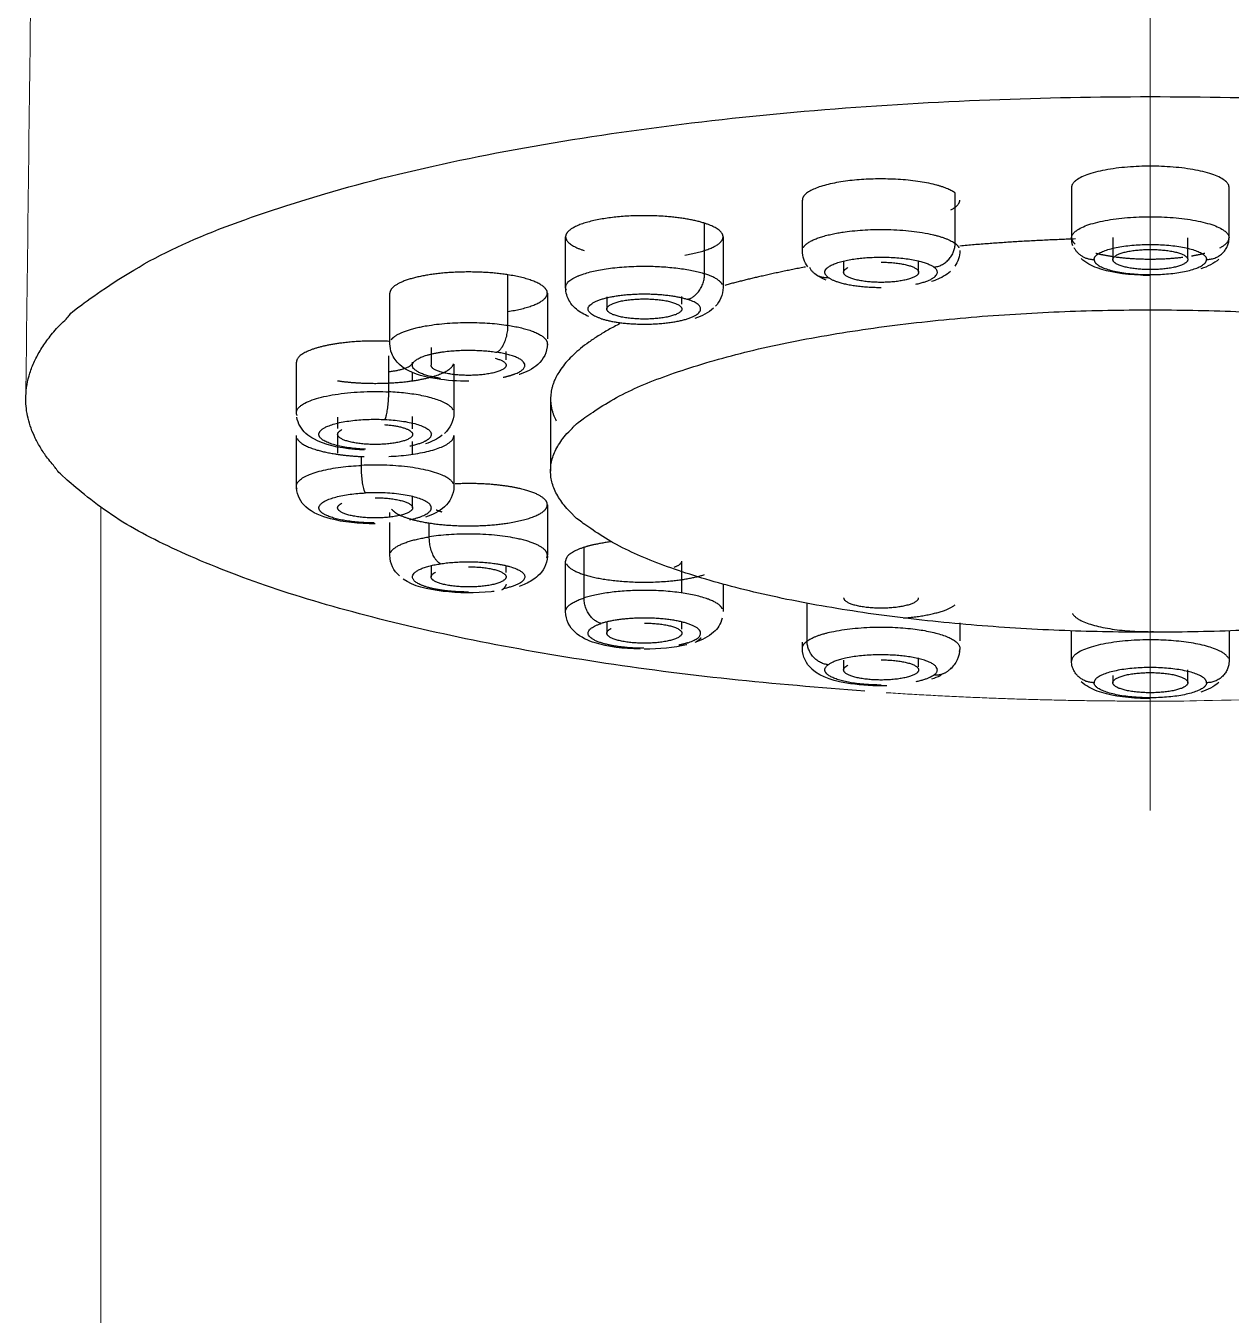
# Model space of a CAD drawing. Header units: inches. Extents: x 6245 to 6839, y 405 to 1245.
# Drawn here: x 6314.99 to 6331.07, y 852.53 to 869.74 of the extents above; entities that cross this region are included whole.
import ezdxf

# ---------------------------------------------------------------- set-up
doc = ezdxf.new("R2010")
doc.units = ezdxf.units.IN
doc.header["$LTSCALE"] = 4.84
doc.header["$MEASUREMENT"] = 0
doc.linetypes.add('CENTERX2', pattern=[20.32, 12.7, -2.54, 2.54, -2.54])
doc.layers.get('0').update_dxf_attribs({"linetype": 'CONTINUOUS', "lineweight": 13})
doc.layers.add('CENTER', color=1, linetype='CENTERX2', lineweight=15)

msp = doc.modelspace()

# ---------------------------------------------------------------- linework, layer by layer
for points in [[(6315.989, 946.628), (6315.489, 905.693), (6314.989, 864.758)], [(6315.989, 768.466), (6315.989, 815.888), (6315.989, 863.31)]]:
    msp.add_open_spline(points, degree=2)
at = {"lineweight": -3}
for points, weights, knots in [([(6314.989, 864.758), (6314.989, 868.791), (6329.989, 868.791), (6344.989, 868.791), (6344.989, 864.758)], [1, 0.707106781187, 1, 0.707106781187, 1], [-47.12389, -47.12389, -47.12389, -23.561945, -23.561945, 0, 0, 0]), ([(6331.039, 867.581), (6331.039, 867.863), (6329.989, 867.863), (6328.939, 867.863), (6328.939, 867.581)], [1, 0.707106781187, 1, 0.707106781187, 1], [-3.298672, -3.298672, -3.298672, -1.649336, -1.649336, 0, 0, 0]), ([(6327.385, 867.507), (6327.083, 867.73), (6326.216, 867.689), (6325.348, 867.648), (6325.348, 867.411)], [1, 0.766044443118, 1, 0.766044443118, 1], [-3.298672, -3.298672, -3.298672, -1.832596, -1.832596, -0.366519, -0.366519, -0.366519]), ([(6324.044, 867.102), (6323.572, 867.253), (6322.881, 867.186), (6322.19, 867.118), (6322.19, 866.921)], [1, 0.819152044289, 1, 0.819152044289, 1], [-3.298672, -3.298672, -3.298672, -2.015855, -2.015855, -0.733038, -0.733038, -0.733038]), ([(6328.939, 866.907), (6328.939, 867.189), (6329.989, 867.189), (6331.039, 867.189), (6331.039, 866.907)], [1, 0.707106781187, 1, 0.707106781187, 1], [-3.298672, -3.298672, -3.298672, -1.649336, -1.649336, 0, 0, 0]), ([(6325.357, 866.773), (6325.44, 866.943), (6326.039, 867.002), (6327.026, 867.098), (6327.385, 866.833)], [0.873806005285, 0.79909306785, 1, 0.707106781186, 1], [-2.78068, -2.78068, -2.78068, -1.649336, -1.649336, 0, 0, 0]), ([(6329.239, 866.618), (6329.239, 866.819), (6329.989, 866.819), (6330.739, 866.819), (6330.739, 866.618)], [1, 0.707106781187, 1, 0.707106781187, 1], [-2.356194, -2.356194, -2.356194, -1.178097, -1.178097, 0, 0, 0]), ([(6325.693, 866.379), (6325.437, 866.568), (6326.142, 866.637), (6326.846, 866.706), (6327.103, 866.517)], [1, 0.707106781187, 1, 0.707106781187, 1], [-2.356194, -2.356194, -2.356194, -1.178097, -1.178097, 0, 0, 0]), ([(6329.489, 866.618), (6329.489, 866.752), (6329.989, 866.752), (6330.489, 866.752), (6330.489, 866.618)], [1, 0.707106781187, 1, 0.707106781187, 1], [0, 0, 0, 0.785398, 0.785398, 1.570796, 1.570796, 1.570796]), ([(6329.526, 866.653), (6329.745, 866.624), (6329.989, 866.624), (6330.216, 866.624), (6330.423, 866.65)], [0.877012267431, 0.912166298501, 1, 0.917760472838, 0.881703918811], [0.9421816, 0.9421816, 0.9421816, 1.295473, 1.295473, 1.626263, 1.626263, 1.626263]), ([(6322.2, 866.208), (6322.121, 866.362), (6322.565, 866.463), (6323.369, 866.644), (6324.044, 866.428)], [0.864293953338, 0.813893347766, 1, 0.707106781187, 1], [-2.697337, -2.697337, -2.697337, -1.649336, -1.649336, 0, 0, 0]), ([(6329.239, 866.618), (6329.239, 866.416), (6329.989, 866.416), (6330.739, 866.416), (6330.739, 866.618)], [1, 0.707106781187, 1, 0.707106781187, 1], [0, 0, 0, 1.178097, 1.178097, 2.356194, 2.356194, 2.356194]), ([(6330.489, 866.618), (6330.489, 866.483), (6329.989, 866.483), (6329.489, 866.483), (6329.489, 866.618)], [1, 0.707106781187, 1, 0.707106781187, 1], [0, 0, 0, 0.785398, 0.785398, 1.570796, 1.570796, 1.570796]), ([(6321.421, 866.414), (6320.896, 866.495), (6320.371, 866.414), (6319.846, 866.332), (6319.846, 866.169)], [1, 0.866025403784, 1, 0.866025403784, 1], [-3.298672, -3.298672, -3.298672, -2.199115, -2.199115, -1.099557, -1.099557, -1.099557]), ([(6326.898, 866.448), (6326.898, 866.313), (6326.398, 866.313), (6325.898, 866.313), (6325.898, 866.448)], [1, 0.707106781187, 1, 0.707106781187, 1], [0, 0, 0, 0.785398, 0.785398, 1.570796, 1.570796, 1.570796]), ([(6322.666, 865.828), (6322.183, 865.982), (6322.758, 866.112), (6323.332, 866.241), (6323.815, 866.087)], [1, 0.707106781186, 1, 0.707106781186, 1], [-2.356194, -2.356194, -2.356194, -1.178097, -1.178097, 0, 0, 0]), ([(6321.989, 863.795), (6321.989, 865.946), (6329.989, 865.946), (6337.989, 865.946), (6337.989, 863.795)], [1, 0.707106781187, 1, 0.707106781187, 1], [-25.132741, -25.132741, -25.132741, -12.566371, -12.566371, 0, 0, 0]), ([(6322.666, 865.828), (6323.148, 865.673), (6323.722, 865.803), (6324.297, 865.932), (6323.815, 866.087)], [1, 0.707106781187, 1, 0.707106781187, 1], [0, 0, 0, 1.178097, 1.178097, 2.356194, 2.356194, 2.356194]), ([(6322.74, 865.957), (6322.74, 866.092), (6323.24, 866.092), (6323.74, 866.092), (6323.74, 865.957)], [1, 0.707106781187, 1, 0.707106781187, 1], [0, 0, 0, 0.785398, 0.785398, 1.570796, 1.570796, 1.570796]), ([(6323.74, 865.957), (6323.74, 865.823), (6323.24, 865.823), (6322.74, 865.823), (6322.74, 865.957)], [1, 0.707106781187, 1, 0.707106781187, 1], [0, 0, 0, 0.785398, 0.785398, 1.570796, 1.570796, 1.570796]), ([(6319.865, 865.548), (6319.898, 865.595), (6319.987, 865.636), (6320.512, 865.881), (6321.421, 865.74)], [0.898591747081, 0.934767395549, 1, 0.707106781187, 1], [-2.016673, -2.016673, -2.016673, -1.649336, -1.649336, 0, 0, 0]), ([(6319.831, 865.526), (6319.349, 865.549), (6318.974, 865.464), (6318.599, 865.38), (6318.599, 865.248)], [1, 0.906307787037, 1, 0.906307787037, 1], [-3.298672, -3.298672, -3.298672, -2.382374, -2.382374, -1.466077, -1.466077, -1.466077]), ([(6320.521, 865.032), (6319.872, 865.132), (6320.247, 865.307), (6320.622, 865.482), (6321.271, 865.381)], [1, 0.707106781187, 1, 0.707106781187, 1], [-2.356194, -2.356194, -2.356194, -1.178097, -1.178097, 0, 0, 0]), ([(6321.358, 865.047), (6321.473, 865.072), (6321.546, 865.105), (6321.921, 865.28), (6321.271, 865.381)], [0.889092987958, 0.925696675338, 1, 0.707106781187, 1], [0.879229, 0.879229, 0.879229, 1.178097, 1.178097, 2.356194, 2.356194, 2.356194]), ([(6319.466, 864.97), (6319.949, 864.947), (6320.324, 865.032), (6320.665, 865.109), (6320.696, 865.228)], [1, 0.906307787037, 1, 0.914125502131, 0.985669196255], [-3.298672, -3.298672, -3.298672, -2.382374, -2.382374, -1.542533, -1.542533, -1.542533]), ([(6321.396, 865.206), (6321.396, 865.072), (6320.896, 865.072), (6320.396, 865.072), (6320.396, 865.206)], [1, 0.707106781187, 1, 0.707106781187, 1], [0, 0, 0, 0.785398, 0.785398, 1.570796, 1.570796, 1.570796]), ([(6318.609, 864.536), (6318.586, 864.579), (6318.615, 864.623), (6318.797, 864.901), (6319.831, 864.852)], [0.903506834903, 0.939084160188, 1, 0.707106781187, 1], [-1.992365, -1.992365, -1.992365, -1.649336, -1.649336, 0, 0, 0]), ([(6319.519, 864.086), (6318.78, 864.121), (6318.91, 864.32), (6319.04, 864.519), (6319.779, 864.483)], [1, 0.707106781187, 1, 0.707106781187, 1], [-2.356194, -2.356194, -2.356194, -1.178097, -1.178097, 0, 0, 0]), ([(6319.779, 864.483), (6320.518, 864.448), (6320.387, 864.25), (6320.338, 864.174), (6320.111, 864.126)], [1, 0.707106781187, 1, 0.863015237371, 0.854164716078], [-2.356194, -2.356194, -2.356194, -1.178097, -1.178097, -0.627107, -0.627107, -0.627107]), ([(6318.609, 864.229), (6318.664, 864.121), (6318.974, 864.051), (6319.204, 863.999), (6319.501, 863.988)], [0.974952474336, 0.921198007705, 1, 0.94039834452, 0.956627053669], [-1.686971, -1.686971, -1.686971, -0.916298, -0.916298, -0.333401, -0.333401, -0.333401]), ([(6320.149, 864.285), (6320.149, 864.15), (6319.649, 864.15), (6319.149, 864.15), (6319.149, 864.285)], [1, 0.707106781187, 1, 0.707106781187, 1], [0, 0, 0, 0.785398, 0.785398, 1.570796, 1.570796, 1.570796]), ([(6320.689, 863.632), (6320.686, 863.637), (6320.683, 863.642), (6320.501, 863.92), (6319.466, 863.871)], [0.984649810586, 0.992112497884, 1, 0.707106781187, 1], [1.263747, 1.263747, 1.263747, 1.295473, 1.295473, 2.47357, 2.47357, 2.47357]), ([(6337.989, 863.795), (6337.989, 861.644), (6329.989, 861.644), (6321.989, 861.644), (6321.989, 863.795)], [1, 0.707106781187, 1, 0.707106781187, 1], [-25.132741, -25.132741, -25.132741, -12.566371, -12.566371, 0, 0, 0]), ([(6321.946, 863.346), (6321.946, 863.509), (6321.421, 863.591), (6321.092, 863.642), (6320.717, 863.624)], [1, 0.866025403784, 1, 0.91154150555, 0.939894786786], [-2.199115, -2.199115, -2.199115, -1.099557, -1.099557, -0.37356, -0.37356, -0.37356]), ([(6319.636, 863.103), (6319.018, 863.106), (6318.91, 863.269), (6318.78, 863.468), (6319.519, 863.503)], [0.933477314256, 0.745365648076, 1, 0.707106781187, 1], [-2.202307, -2.202307, -2.202307, -1.178097, -1.178097, 0, 0, 0]), ([(6320.111, 863.146), (6320.466, 863.22), (6320.387, 863.339), (6320.257, 863.538), (6319.519, 863.503)], [0.872468138617, 0.800922594325, 1, 0.707106781187, 1], [0.377353, 0.377353, 0.377353, 1.178097, 1.178097, 2.356194, 2.356194, 2.356194]), ([(6320.149, 863.304), (6320.149, 863.17), (6319.649, 863.17), (6319.149, 863.17), (6319.149, 863.304)], [1, 0.707106781187, 1, 0.707106781187, 1], [0, 0, 0, 0.785398, 0.785398, 1.570796, 1.570796, 1.570796]), ([(6319.869, 863.287), (6319.967, 863.164), (6320.371, 863.102), (6320.896, 863.02), (6321.421, 863.102)], [0.95610281852, 0.893684028817, 1, 0.866025403784, 1], [-1.972115, -1.972115, -1.972115, -1.099557, -1.099557, 0, 0, 0]), ([(6321.939, 862.639), (6321.98, 862.732), (6321.805, 862.813), (6321.28, 863.058), (6320.371, 862.917)], [0.858037195925, 0.879178341092, 1, 0.707106781187, 1], [0.809495, 0.809495, 0.809495, 1.295473, 1.295473, 2.47357, 2.47357, 2.47357]), ([(6320.896, 862.181), (6320.463, 862.181), (6320.247, 862.282), (6319.872, 862.457), (6320.521, 862.558)], [0.868347502413, 0.807007203691, 1, 0.707106781187, 1], [-1.954367, -1.954367, -1.954367, -1.178097, -1.178097, 0, 0, 0]), ([(6320.521, 862.558), (6321.171, 862.659), (6321.546, 862.484), (6321.871, 862.332), (6321.358, 862.224)], [1, 0.707106781187, 1, 0.735482411961, 0.94874682697], [-2.356194, -2.356194, -2.356194, -1.178097, -1.178097, -0.114135, -0.114135, -0.114135]), ([(6322.2, 862.557), (6322.286, 862.388), (6322.881, 862.33), (6323.572, 862.262), (6324.044, 862.414)], [0.962808140567, 0.840196919401, 1, 0.819152044289, 1], [-2.416355, -2.416355, -2.416355, -1.282817, -1.282817, 0, 0, 0]), ([(6321.396, 862.383), (6321.396, 862.249), (6320.896, 862.249), (6320.396, 862.249), (6320.396, 862.383)], [1, 0.707106781187, 1, 0.707106781187, 1], [0, 0, 0, 0.785398, 0.785398, 1.570796, 1.570796, 1.570796]), ([(6324.28, 861.959), (6324.225, 862.067), (6323.915, 862.137), (6323.111, 862.319), (6322.436, 862.102)], [0.854063519767, 0.862196693654, 1, 0.707106781187, 1], [0.74119, 0.74119, 0.74119, 1.295473, 1.295473, 2.47357, 2.47357, 2.47357]), ([(6325.898, 862.105), (6325.898, 861.97), (6326.398, 861.97), (6326.898, 861.97), (6326.898, 862.105)], [1, 0.707106781187, 1, 0.707106781187, 1], [0, 0, 0, 0.785398, 0.785398, 1.570796, 1.570796, 1.570796]), ([(6323.815, 861.502), (6324.297, 861.657), (6323.722, 861.786), (6323.148, 861.916), (6322.666, 861.762)], [1, 0.707106781187, 1, 0.707106781187, 1], [0, 0, 0, 1.178097, 1.178097, 2.356194, 2.356194, 2.356194]), ([(6328.949, 861.896), (6329.073, 861.652), (6329.989, 861.652), (6330.011, 861.652), (6330.032, 861.653)], [0.950219740623, 0.734572471091, 1, 0.991656696255, 0.983788724221], [-3.144008, -3.144008, -3.144008, -1.649336, -1.649336, -1.602353, -1.602353, -1.602353]), ([(6323.234, 861.43), (6322.964, 861.431), (6322.758, 861.478), (6322.183, 861.607), (6322.666, 861.762)], [0.855510258222, 0.870481964937, 1, 0.707106781186, 1], [-1.699054, -1.699054, -1.699054, -1.178097, -1.178097, 0, 0, 0]), ([(6325.411, 861.527), (6325.771, 861.793), (6326.757, 861.696), (6327.564, 861.617), (6327.437, 861.389)], [1, 0.707106781187, 1, 0.747076844146, 0.930969009769], [-3.298672, -3.298672, -3.298672, -1.649336, -1.649336, -0.225079, -0.225079, -0.225079]), ([(6323.74, 861.632), (6323.74, 861.498), (6323.24, 861.498), (6322.74, 861.498), (6322.74, 861.632)], [1, 0.707106781187, 1, 0.707106781187, 1], [0, 0, 0, 0.785398, 0.785398, 1.570796, 1.570796, 1.570796]), ([(6331.03, 861.299), (6330.905, 861.543), (6329.989, 861.543), (6328.939, 861.543), (6328.939, 861.26)], [0.950219740623, 0.734572471091, 1, 0.707106781187, 1], [0.22785, 0.22785, 0.22785, 1.295473, 1.295473, 2.47357, 2.47357, 2.47357]), ([(6327.103, 861.073), (6327.359, 861.262), (6326.655, 861.331), (6325.95, 861.4), (6325.693, 861.211)], [1, 0.707106781186, 1, 0.707106781186, 1], [0, 0, 0, 1.178097, 1.178097, 2.356194, 2.356194, 2.356194]), ([(6326.398, 860.94), (6326.266, 860.94), (6326.142, 860.952), (6325.437, 861.021), (6325.693, 861.211)], [0.895504279422, 0.931934290247, 1, 0.707106781187, 1], [-1.451876, -1.451876, -1.451876, -1.178097, -1.178097, 0, 0, 0]), ([(6326.898, 861.142), (6326.898, 861.007), (6326.398, 861.007), (6325.898, 861.007), (6325.898, 861.142)], [1, 0.707106781187, 1, 0.707106781187, 1], [0, 0, 0, 0.785398, 0.785398, 1.570796, 1.570796, 1.570796]), ([(6330.739, 860.971), (6330.739, 861.173), (6329.989, 861.173), (6329.239, 861.173), (6329.239, 860.971)], [1, 0.707106781187, 1, 0.707106781187, 1], [0, 0, 0, 1.178097, 1.178097, 2.356194, 2.356194, 2.356194]), ([(6330.739, 860.971), (6330.739, 860.77), (6329.989, 860.77), (6329.239, 860.77), (6329.239, 860.971)], [1, 0.707106781187, 1, 0.707106781187, 1], [-2.356194, -2.356194, -2.356194, -1.178097, -1.178097, 0, 0, 0]), ([(6329.489, 860.971), (6329.489, 861.106), (6329.989, 861.106), (6330.489, 861.106), (6330.489, 860.971)], [1, 0.707106781187, 1, 0.707106781187, 1], [0, 0, 0, 0.785398, 0.785398, 1.570796, 1.570796, 1.570796]), ([(6330.489, 860.971), (6330.489, 860.837), (6329.989, 860.837), (6329.489, 860.837), (6329.489, 860.971)], [1, 0.707106781187, 1, 0.707106781187, 1], [0, 0, 0, 0.785398, 0.785398, 1.570796, 1.570796, 1.570796])]:
    msp.add_rational_spline(points, weights, degree=2, knots=knots, dxfattribs=at)
for points, degree in [([(6327.385, 866.833), (6327.385, 867.17), (6327.385, 867.507)], 2), ([(6328.939, 867.581), (6328.939, 867.244), (6328.939, 866.907)], 2), ([(6331.039, 866.907), (6331.039, 867.244), (6331.039, 867.581)], 2), ([(6325.348, 866.737), (6325.348, 867.074), (6325.348, 867.411)], 2), ([(6324.044, 866.428), (6324.044, 866.765), (6324.044, 867.102)], 2), ([(6322.19, 866.246), (6322.19, 866.583), (6322.19, 866.921)], 2), ([(6324.29, 866.921), (6324.29, 866.583), (6324.29, 866.246)], 2), ([(6328.955, 866.802), (6328.945, 866.835), (6328.939, 866.87), (6328.939, 866.907)], 3), ([(6329.489, 866.91), (6329.489, 866.764), (6329.489, 866.618)], 2), ([(6330.489, 866.625), (6330.489, 866.765), (6330.489, 866.905)], 2), ([(6325.419, 866.522), (6325.375, 866.582), (6325.348, 866.656), (6325.348, 866.737)], 3), ([(6327.448, 866.737), (6327.448, 866.659), (6327.423, 866.588), (6327.382, 866.529)], 3), ([(6325.898, 866.598), (6325.898, 866.523), (6325.898, 866.448)], 2), ([(6326.898, 866.448), (6326.898, 866.523), (6326.898, 866.598)], 2), ([(6330.905, 866.623), (6330.837, 866.563), (6330.754, 866.523), (6330.663, 866.493)], 3), ([(6321.421, 865.74), (6321.421, 866.077), (6321.421, 866.414)], 2), ([(6325.665, 866.344), (6325.611, 866.366), (6325.56, 866.392), (6325.515, 866.426)], 3), ([(6319.846, 865.495), (6319.846, 865.832), (6319.846, 866.169)], 2), ([(6321.946, 866.169), (6321.946, 865.865), (6321.946, 865.56)], 2), ([(6322.74, 866.119), (6322.74, 866.038), (6322.74, 865.957)], 2), ([(6323.74, 866.02), (6323.74, 866.072), (6323.74, 866.124)], 2), ([(6324.29, 866.246), (6324.29, 866.146), (6324.249, 866.06), (6324.188, 865.994)], 3), ([(6324.164, 865.97), (6324.095, 865.906), (6324.009, 865.863), (6323.914, 865.832)], 3), ([(6320.396, 865.446), (6320.396, 865.326), (6320.396, 865.206)], 2), ([(6318.599, 864.574), (6318.599, 864.911), (6318.599, 865.248)], 2), ([(6319.831, 864.852), (6319.831, 865.092), (6319.831, 865.332)], 2), ([(6321.396, 865.279), (6321.396, 865.336), (6321.396, 865.392)], 2), ([(6320.149, 865), (6320.149, 865.054), (6320.149, 865.109)], 2), ([(6320.699, 865.222), (6320.699, 864.898), (6320.699, 864.574)], 2), ([(6320.898, 864.993), (6320.75, 864.993), (6320.606, 865.003), (6320.475, 865.024)], 3), ([(6321.989, 864.758), (6321.989, 864.276), (6321.989, 863.795)], 2), ([(6320.699, 864.574), (6320.699, 864.459), (6320.646, 864.365), (6320.573, 864.297)], 3), ([(6319.149, 864.516), (6319.149, 864.439), (6319.149, 864.361)], 2), ([(6320.149, 864.358), (6320.149, 864.441), (6320.149, 864.525)], 2), ([(6318.599, 863.593), (6318.599, 863.93), (6318.599, 864.268)], 2), ([(6319.149, 864.268), (6319.149, 864.15), (6319.149, 864.033)], 2), ([(6320.543, 864.272), (6320.478, 864.221), (6320.405, 864.185), (6320.323, 864.158)], 3), ([(6320.699, 864.268), (6320.699, 863.93), (6320.699, 863.593)], 2), ([(6320.149, 864.019), (6320.149, 864.105), (6320.149, 864.19)], 2), ([(6319.466, 863.871), (6319.466, 863.93), (6319.466, 863.99)], 2), ([(6320.149, 863.304), (6320.149, 863.38), (6320.149, 863.455)], 2), ([(6319.846, 863.182), (6319.846, 863.212), (6319.846, 863.241)], 2), ([(6321.946, 863.346), (6321.946, 863.009), (6321.946, 862.672)], 2), ([(6319.846, 862.672), (6319.846, 862.891), (6319.846, 863.11)], 2), ([(6320.371, 862.917), (6320.371, 863.009), (6320.371, 863.102)], 2), ([(6319.972, 862.395), (6319.899, 862.463), (6319.846, 862.557), (6319.846, 862.672)], 3), ([(6322.436, 862.102), (6322.436, 862.44), (6322.436, 862.777)], 2), ([(6320.396, 862.533), (6320.396, 862.458), (6320.396, 862.383)], 2), ([(6321.396, 862.442), (6321.396, 862.488), (6321.396, 862.533)], 2), ([(6322.19, 861.921), (6322.19, 862.258), (6322.19, 862.595)], 2), ([(6323.74, 862.169), (6323.74, 862.382), (6323.74, 862.595)], 2), ([(6324.29, 862.285), (6324.29, 862.103), (6324.29, 861.921)], 2), ([(6325.411, 861.527), (6325.411, 861.779), (6325.411, 862.031)], 2), ([(6322.74, 861.782), (6322.74, 861.707), (6322.74, 861.632)], 2), ([(6323.74, 861.684), (6323.74, 861.733), (6323.74, 861.782)], 2), ([(6327.448, 861.772), (6327.448, 861.652), (6327.448, 861.532)], 2), ([(6328.939, 861.26), (6328.939, 861.461), (6328.939, 861.662)], 2), ([(6331.039, 861.662), (6331.039, 861.461), (6331.039, 861.26)], 2), ([(6325.348, 861.431), (6325.348, 861.47), (6325.348, 861.51)], 2), ([(6325.472, 861.156), (6325.4, 861.223), (6325.348, 861.317), (6325.348, 861.431)], 3), ([(6326.898, 861.183), (6326.898, 861.242), (6326.898, 861.301)], 2), ([(6325.898, 861.272), (6325.898, 861.207), (6325.898, 861.142)], 2), ([(6328.948, 861.184), (6328.942, 861.208), (6328.939, 861.234), (6328.939, 861.26)], 3), ([(6330.489, 860.971), (6330.489, 861.058), (6330.489, 861.144)], 2), ([(6329.489, 861.069), (6329.489, 861.02), (6329.489, 860.971)], 2), ([(6330.905, 860.976), (6330.837, 860.917), (6330.754, 860.876), (6330.663, 860.847)], 3)]:
    msp.add_open_spline(points, degree=degree, dxfattribs=at)
for points, weights in [([(6327.327, 867.279), (6327.448, 867.341), (6327.448, 867.411)], [0.893073295636, 0.917311466468, 1]), ([(6324.29, 866.921), (6324.29, 867.023), (6324.044, 867.102)], [1, 0.939692620786, 1]), ([(6322.19, 866.921), (6322.19, 866.818), (6322.436, 866.739)], [1, 0.939692620786, 1]), ([(6323.78, 866.678), (6324.29, 866.761), (6324.29, 866.921)], [0.95088394808, 0.848459518808, 1]), ([(6327.103, 866.517), (6327.385, 866.544), (6327.385, 866.833)], [1, 0.707106781184, 1]), ([(6327.438, 866.775), (6327.423, 866.805), (6327.385, 866.833)], [0.927493897341, 0.95761268384, 1]), ([(6328.99, 866.892), (6328.203, 866.865), (6327.45, 866.798)], [0.953764962413, 0.922397713205, 0.900848734532]), ([(6328.939, 866.907), (6328.939, 866.864), (6328.987, 866.823)], [1, 0.940825605706, 0.905561692879]), ([(6330.739, 866.618), (6331.023, 866.618), (6331.039, 866.89)], [1, 0.718841234028, 0.977471350866]), ([(6330.918, 866.775), (6331.039, 866.837), (6331.039, 866.907)], [0.873029123019, 0.906958961272, 1]), ([(6328.97, 866.779), (6329.052, 866.618), (6329.239, 866.618)], [0.877098379174, 0.794833004472, 1]), ([(6329.261, 866.703), (6329.368, 866.676), (6329.499, 866.657)], [0.853634001204, 0.854803126833, 0.872928515817]), ([(6330.536, 866.666), (6330.634, 866.682), (6330.717, 866.703)], [0.865753793511, 0.854545097165, 0.853634001204]), ([(6325.39, 866.518), (6324.811, 866.408), (6324.312, 866.273)], [0.859967749772, 0.853421293672, 0.853556110989]), ([(6325.441, 866.514), (6325.519, 866.362), (6325.693, 866.379)], [0.87632176124, 0.79580955384, 1]), ([(6325.898, 866.448), (6325.898, 866.481), (6325.956, 866.51)], [1, 0.906958961272, 0.873029123019]), ([(6326.398, 866.582), (6326.898, 866.582), (6326.898, 866.448)], [1, 0.707106781187, 1]), ([(6326.861, 866.289), (6327.289, 866.379), (6327.103, 866.517)], [0.902501094359, 0.768888018363, 1]), ([(6321.946, 866.169), (6321.946, 866.332), (6321.421, 866.414)], [1, 0.866025403784, 1]), ([(6323.815, 866.087), (6324.044, 866.139), (6324.044, 866.428)], [1, 0.707106781186, 1]), ([(6324.28, 866.285), (6324.239, 866.365), (6324.044, 866.428)], [0.864293953338, 0.89321343342, 1]), ([(6325.693, 866.379), (6325.873, 866.246), (6326.398, 866.246)], [1, 0.775172490939, 0.895504279421]), ([(6321.421, 865.925), (6321.946, 866.006), (6321.946, 866.169)], [1, 0.866025403784, 1]), ([(6321.271, 865.381), (6321.421, 865.451), (6321.421, 865.74)], [1, 0.707106781187, 1]), ([(6321.421, 865.74), (6321.966, 865.655), (6321.945, 865.486)], [1, 0.801203025826, 0.872267109555]), ([(6322.914, 865.762), (6321.989, 865.291), (6321.989, 864.758)], [0.873029123019, 0.906958961272, 1]), ([(6319.84, 865.124), (6320.149, 865.158), (6320.149, 865.248)], [0.887563358318, 0.782979709526, 1]), ([(6321.25, 865.301), (6321.396, 865.262), (6321.396, 865.206)], [0.853553393624, 0.853574459077, 1]), ([(6319.149, 865), (6319.299, 864.978), (6319.466, 864.97)], [0.915042622918, 0.94422414486, 1]), ([(6326.183, 860.857), (6314.989, 861.646), (6314.989, 864.758)], [0.916134517645, 0.757820460681, 1]), ([(6319.779, 864.483), (6319.831, 864.563), (6319.831, 864.852)], [1, 0.707106781187, 1]), ([(6320.689, 864.612), (6320.585, 864.816), (6319.831, 864.852)], [0.903506834903, 0.768022620999, 1]), ([(6321.989, 864.758), (6321.989, 864.611), (6322.063, 864.466)], [1, 0.972534310096, 0.950219740623]), ([(6319.774, 864.415), (6320.149, 864.389), (6320.149, 864.285)], [0.916854292521, 0.757271499982, 1]), ([(6319.149, 864.285), (6319.149, 864.318), (6319.207, 864.348)], [1, 0.906958961272, 0.873029123019]), ([(6319.831, 863.99), (6320.699, 864.031), (6320.699, 864.268)], [1, 0.766044443119, 1]), ([(6318.609, 863.555), (6318.471, 863.824), (6319.466, 863.871)], [0.984649810586, 0.714994283302, 1]), ([(6319.519, 863.503), (6319.466, 863.582), (6319.466, 863.871)], [1, 0.707106781187, 1]), ([(6319.149, 863.304), (6319.149, 863.338), (6319.207, 863.367)], [1, 0.906958961272, 0.873029123019]), ([(6319.649, 863.439), (6320.149, 863.439), (6320.149, 863.304)], [1, 0.707106781187, 1]), ([(6320.461, 863.28), (6320.493, 863.265), (6320.539, 863.252)], [0.869510771201, 0.854064271331, 0.853569746607]), ([(6321.421, 863.102), (6321.946, 863.183), (6321.946, 863.346)], [1, 0.866025403784, 1]), ([(6319.853, 862.705), (6319.916, 862.846), (6320.371, 862.917)], [0.857931521616, 0.828232204922, 1]), ([(6320.521, 862.558), (6320.371, 862.628), (6320.371, 862.917)], [1, 0.707106781187, 1]), ([(6322.81, 862.853), (6322.59, 862.826), (6322.436, 862.777)], [0.915433385442, 0.932590063273, 1]), ([(6322.436, 862.777), (6322.19, 862.698), (6322.19, 862.595)], [1, 0.939692620786, 1]), ([(6320.896, 862.518), (6321.396, 862.518), (6321.396, 862.383)], [1, 0.707106781187, 1]), ([(6323.636, 862.513), (6323.74, 862.549), (6323.74, 862.595)], [0.857065523285, 0.876232454166, 1]), ([(6320.396, 862.383), (6320.396, 862.416), (6320.454, 862.446)], [1, 0.906958961272, 0.873029123019]), ([(6321.397, 862.283), (6321.375, 862.227), (6321.339, 862.208)], [0.863687103241, 0.83869920316, 0.875326939141]), ([(6322.194, 861.945), (6322.222, 862.034), (6322.436, 862.102)], [0.859930239484, 0.884112642854, 1]), ([(6322.666, 861.762), (6322.436, 861.813), (6322.436, 862.102)], [1, 0.707106781187, 1]), ([(6326.697, 861.834), (6327.204, 861.875), (6327.385, 862.008)], [0.895328797781, 0.845080213881, 1]), ([(6322.74, 861.632), (6322.74, 861.665), (6322.798, 861.695)], [1, 0.906958961272, 0.873029123019]), ([(6323.24, 861.766), (6323.74, 861.766), (6323.74, 861.632)], [1, 0.707106781187, 1]), ([(6323.815, 861.502), (6323.764, 861.486), (6323.702, 861.473)], [1, 0.958502159452, 0.928763353661]), ([(6323.995, 861.572), (6323.968, 861.535), (6323.931, 861.516)], [0.856639939551, 0.846938963224, 0.867728007621]), ([(6325.351, 861.451), (6325.362, 861.49), (6325.411, 861.527)], [0.911373057519, 0.945572378734, 1]), ([(6325.693, 861.211), (6325.411, 861.238), (6325.411, 861.527)], [1, 0.707106781187, 1]), ([(6325.898, 861.142), (6325.898, 861.175), (6325.956, 861.204)], [1, 0.906958961272, 0.873029123019]), ([(6326.398, 861.276), (6326.898, 861.276), (6326.898, 861.142)], [1, 0.707106781187, 1]), ([(6327.33, 861.168), (6327.245, 861.059), (6327.103, 861.073)], [0.858433139008, 0.826820964396, 1]), ([(6329.239, 860.971), (6329.008, 860.971), (6328.949, 861.187)], [1, 0.757964836344, 0.915945901696]), ([(6331.039, 861.26), (6331.039, 860.971), (6330.739, 860.971)], [1, 0.707106781187, 1]), ([(6327.103, 861.073), (6327.029, 861.019), (6326.861, 860.983)], [1, 0.894041950274, 0.864747391408])]:
    msp.add_rational_spline(points, weights, degree=2, dxfattribs=at)
for points, knots in [([(6329.989, 866.405), (6329.946, 866.405), (6329.903, 866.406), (6329.86, 866.408), (6329.632, 866.418), (6329.44, 866.447), (6329.279, 866.507), (6329.203, 866.535), (6329.127, 866.573), (6329.065, 866.63)], [1.52733, 1.52733, 1.52733, 1.52733, 1.659059, 1.659059, 1.659059, 2.338961, 2.338961, 2.338961, 2.674328, 2.674328, 2.674328, 2.674328]), ([(6327.322, 866.46), (6327.266, 866.409), (6327.199, 866.372), (6327.131, 866.345), (6327.112, 866.337), (6327.092, 866.33), (6327.071, 866.323)], [0.3763029, 0.3763029, 0.3763029, 0.3763029, 0.6789471, 0.6789471, 0.6789471, 0.7627684, 0.7627684, 0.7627684, 0.7627684]), ([(6322.501, 865.857), (6322.492, 865.861), (6322.484, 865.865), (6322.475, 865.868), (6322.419, 865.894), (6322.364, 865.926), (6322.316, 865.97), (6322.29, 865.994), (6322.265, 866.023), (6322.245, 866.056), (6322.21, 866.112), (6322.19, 866.177), (6322.19, 866.246)], [2.3873913, 2.3873913, 2.3873913, 2.3873913, 2.4252943, 2.4252943, 2.4252943, 2.6809804, 2.6809804, 2.6809804, 2.8207422, 2.8207422, 2.8207422, 3.0566173, 3.0566173, 3.0566173, 3.0566173]), ([(6320.475, 865.024), (6320.436, 865.03), (6320.398, 865.037), (6320.361, 865.045), (6320.214, 865.077), (6320.073, 865.125), (6319.972, 865.219), (6319.93, 865.257), (6319.894, 865.305), (6319.871, 865.364), (6319.855, 865.406), (6319.846, 865.45), (6319.846, 865.495)], [1.976805, 1.976805, 1.976805, 1.976805, 2.11138, 2.11138, 2.11138, 2.679901, 2.679901, 2.679901, 2.900188, 2.900188, 2.900188, 3.054996, 3.054996, 3.054996, 3.054996]), ([(6321.946, 865.495), (6321.946, 865.38), (6321.893, 865.286), (6321.82, 865.219), (6321.751, 865.155), (6321.663, 865.113), (6321.574, 865.084), (6321.572, 865.083), (6321.571, 865.083), (6321.569, 865.082)], [0, 0, 0, 0, 0.3819347, 0.3819347, 0.3819347, 0.763357, 0.763357, 0.763357, 0.7696711, 0.7696711, 0.7696711, 0.7696711]), ([(6319.504, 864.076), (6319.462, 864.078), (6319.419, 864.081), (6319.377, 864.084), (6319.153, 864.105), (6318.979, 864.141), (6318.83, 864.223), (6318.793, 864.243), (6318.758, 864.267), (6318.725, 864.297), (6318.666, 864.352), (6318.619, 864.424), (6318.604, 864.514)], [1.683562, 1.683562, 1.683562, 1.683562, 1.815754, 1.815754, 1.815754, 2.510054, 2.510054, 2.510054, 2.683804, 2.683804, 2.683804, 2.992598, 2.992598, 2.992598, 2.992598]), ([(6319.65, 863.092), (6319.43, 863.092), (6319.226, 863.113), (6319.053, 863.158), (6318.932, 863.189), (6318.813, 863.236), (6318.725, 863.317), (6318.657, 863.379), (6318.607, 863.464), (6318.6, 863.57)], [1.528846, 1.528846, 1.528846, 1.528846, 2.187857, 2.187857, 2.187857, 2.679081, 2.679081, 2.679081, 3.031897, 3.031897, 3.031897, 3.031897]), ([(6320.699, 863.593), (6320.699, 863.478), (6320.646, 863.384), (6320.573, 863.317), (6320.504, 863.253), (6320.415, 863.211), (6320.322, 863.18)], [0, 0, 0, 0, 0.3819347, 0.3819347, 0.3819347, 0.7682951, 0.7682951, 0.7682951, 0.7682951]), ([(6321.946, 862.659), (6321.942, 862.549), (6321.89, 862.46), (6321.82, 862.395), (6321.794, 862.371), (6321.766, 862.351), (6321.737, 862.333), (6321.685, 862.302), (6321.63, 862.277), (6321.57, 862.257)], [0.0148132, 0.0148132, 0.0148132, 0.0148132, 0.3807611, 0.3807611, 0.3807611, 0.519688, 0.519688, 0.519688, 0.7687151, 0.7687151, 0.7687151, 0.7687151]), ([(6321.235, 862.19), (6321.222, 862.188), (6321.209, 862.187), (6321.196, 862.185), (6320.987, 862.164), (6320.762, 862.165), (6320.556, 862.19), (6320.336, 862.216), (6320.165, 862.255), (6320.024, 862.354)], [1.17779, 1.17779, 1.17779, 1.17779, 1.218743, 1.218743, 1.218743, 1.886646, 1.886646, 1.886646, 2.593971, 2.593971, 2.593971, 2.593971]), ([(6323.183, 861.42), (6322.955, 861.424), (6322.754, 861.45), (6322.586, 861.502), (6322.489, 861.532), (6322.391, 861.575), (6322.316, 861.644), (6322.243, 861.712), (6322.19, 861.806), (6322.19, 861.921)], [1.584184, 1.584184, 1.584184, 1.584184, 2.259986, 2.259986, 2.259986, 2.673662, 2.673662, 2.673662, 3.055597, 3.055597, 3.055597, 3.055597]), ([(6324.279, 861.832), (6324.259, 861.754), (6324.216, 861.692), (6324.164, 861.644), (6324.095, 861.581), (6324.007, 861.538), (6323.913, 861.508)], [0.103005, 0.103005, 0.103005, 0.103005, 0.3761398, 0.3761398, 0.3761398, 0.7622064, 0.7622064, 0.7622064, 0.7622064]), ([(6323.807, 861.478), (6323.805, 861.478), (6323.803, 861.477), (6323.801, 861.477), (6323.635, 861.438), (6323.442, 861.419), (6323.237, 861.419)], [0.9044534, 0.9044534, 0.9044534, 0.9044534, 0.9127159, 0.9127159, 0.9127159, 1.52944, 1.52944, 1.52944, 1.52944]), ([(6327.448, 861.431), (6327.448, 861.376), (6327.435, 861.323), (6327.412, 861.275), (6327.389, 861.227), (6327.358, 861.187), (6327.322, 861.154)], [0, 0, 0, 0, 0.1872932, 0.1872932, 0.1872932, 0.3750129, 0.3750129, 0.3750129, 0.3750129]), ([(6326.473, 860.93), (6326.308, 860.926), (6326.142, 860.935), (6325.991, 860.958), (6325.786, 860.988), (6325.603, 861.035), (6325.474, 861.154)], [1.445847, 1.445847, 1.445847, 1.445847, 1.954396, 1.954396, 1.954396, 2.678193, 2.678193, 2.678193, 2.678193]), ([(6327.198, 861.069), (6327.194, 861.067), (6327.189, 861.065), (6327.185, 861.063), (6327.149, 861.046), (6327.111, 861.03), (6327.072, 861.017)], [0.5780111, 0.5780111, 0.5780111, 0.5780111, 0.5971779, 0.5971779, 0.5971779, 0.7615657, 0.7615657, 0.7615657, 0.7615657]), ([(6329.989, 860.759), (6329.946, 860.759), (6329.903, 860.76), (6329.86, 860.762), (6329.632, 860.771), (6329.44, 860.801), (6329.279, 860.86), (6329.203, 860.889), (6329.127, 860.927), (6329.065, 860.984)], [1.52733, 1.52733, 1.52733, 1.52733, 1.659059, 1.659059, 1.659059, 2.338961, 2.338961, 2.338961, 2.674328, 2.674328, 2.674328, 2.674328])]:
    msp.add_open_spline(points, degree=3, knots=knots, dxfattribs=at)
msp.add_rational_spline([(6344.989, 864.758), (6344.989, 860.725), (6329.989, 860.725), (6328.203, 860.725), (6326.467, 860.838)], [1, 0.707106781187, 1, 0.95299523121, 0.921077519048], degree=2, knots=[-47.12389, -47.12389, -47.12389, -23.561945, -23.561945, -19.780622, -19.780622, -19.780622])
at = {"layer": 'CENTER'}
msp.add_line((6329.989, 490.457), (6329.989, 1081.285), dxfattribs=at)

doc.saveas('drawing.dxf')
